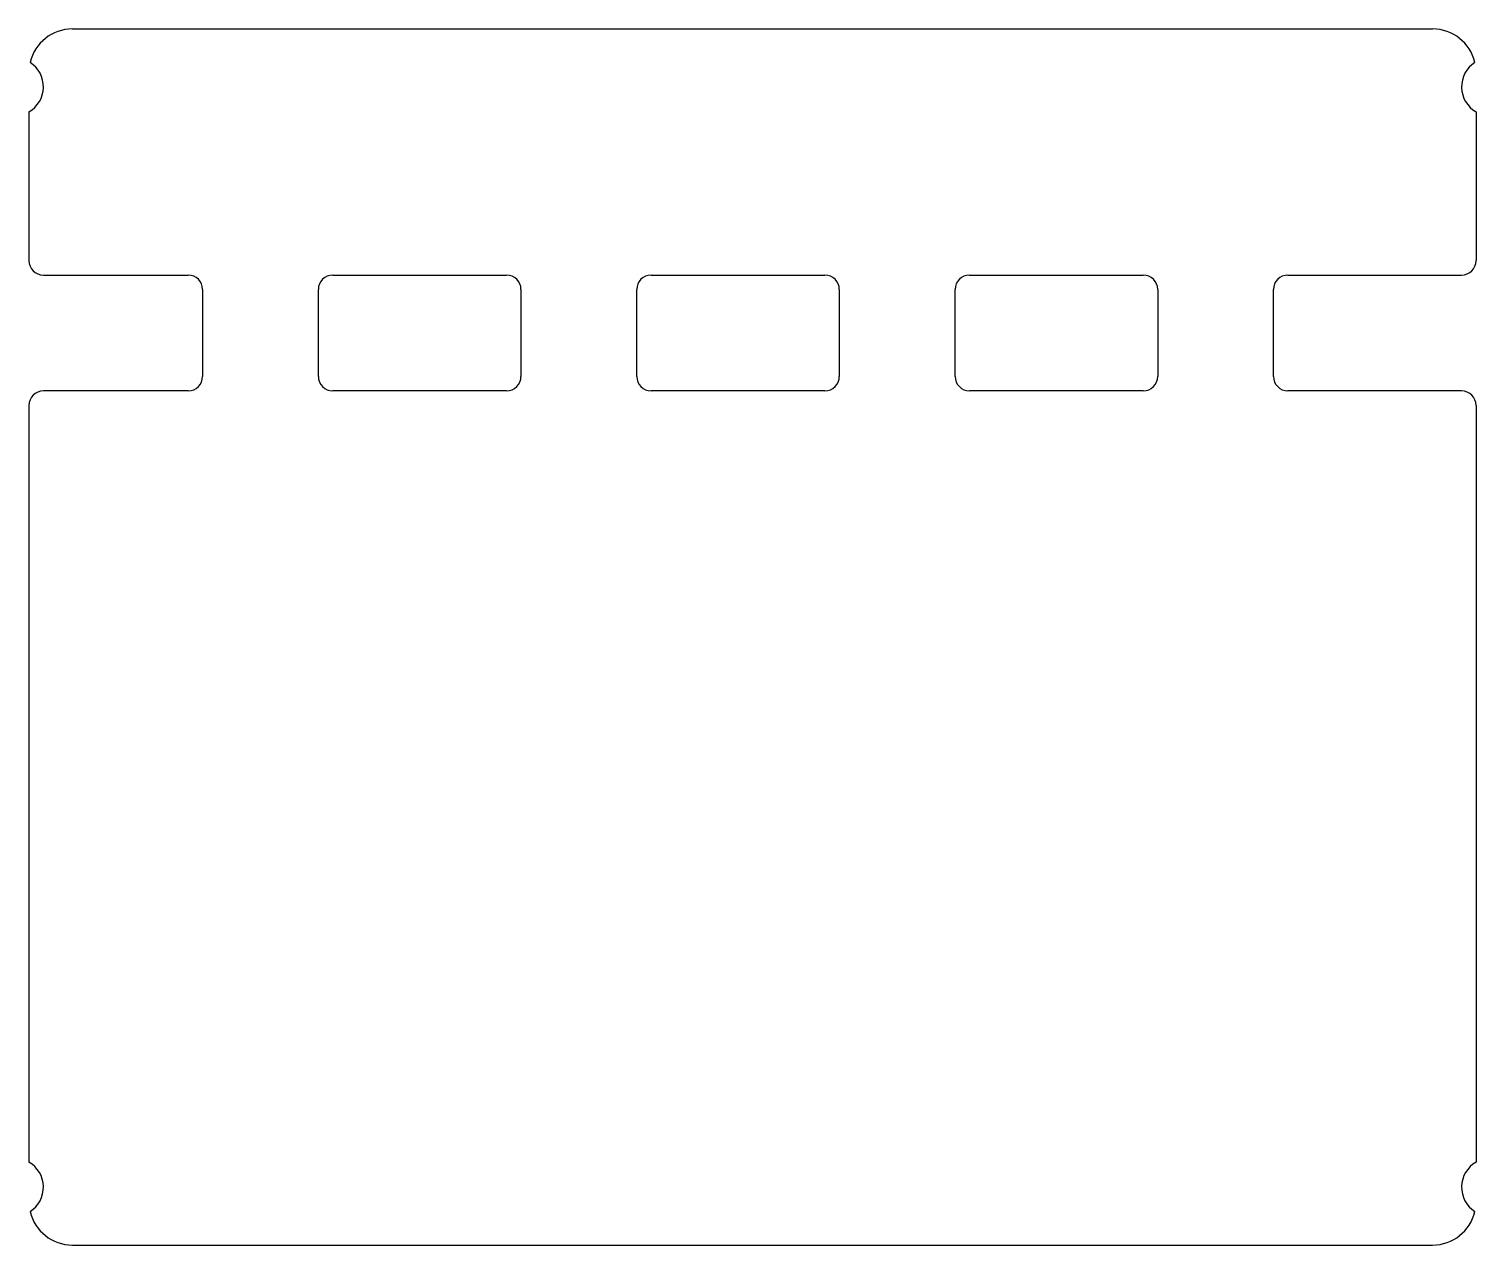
# Model space of a CAD drawing. Extents: x -50 to 50, y -42 to 42.
import ezdxf

# ---------------------------------------------------------------- set-up
doc = ezdxf.new("R2010")
doc.units = 0
doc.header["$MEASUREMENT"] = 0
doc.layers.add('MODELSKETCH_VISIBLE', color=7, linetype='CONTINUOUS')

msp = doc.modelspace()

# ---------------------------------------------------------------- linework, layer by layer
at = {"layer": 'MODELSKETCH_VISIBLE'}
for p, q in [((-47, 42), (47, 42)), ((-50, 36.27), (-50, 26)), ((50, 36.27), (50, 26)), ((-49, 25), (-39, 25)), ((-29, 25), (-17, 25)), ((-7, 25), (5, 25)), ((15, 25), (27, 25)), ((37, 25), (49, 25)), ((-38, 24), (-38, 18)), ((-30, 18), (-30, 24)), ((-16, 24), (-16, 18)), ((-8, 18), (-8, 24)), ((6, 24), (6, 18)), ((14, 18), (14, 24)), ((28, 24), (28, 18)), ((36, 18), (36, 24)), ((-39, 17), (-49, 17)), ((-17, 17), (-29, 17)), ((5, 17), (-7, 17)), ((27, 17), (15, 17)), ((49, 17), (37, 17)), ((50, 16), (50, -36.27)), ((-50, 16), (-50, -36.27)), ((-47, -42), (47, -42))]:
    msp.add_line(p, q, dxfattribs=at)
for centre, radius, start, end in [((47, 39), 3, 13.1787, 90), ((-47, 39), 3, 90, 166.8213), ((-51, 38), 2, 300, 57.3501), ((51, 38), 2, 122.6499, 240), ((49, 26), 1, 270, 0), ((-49, 26), 1, 180, 270), ((-39, 24), 1, 0, 90), ((-29, 24), 1, 90, 180), ((-17, 24), 1, 0, 90), ((-7, 24), 1, 90, 180), ((5, 24), 1, 0, 90), ((15, 24), 1, 90, 180), ((27, 24), 1, 0, 90), ((37, 24), 1, 90, 180), ((-39, 18), 1, 270, 0), ((-29, 18), 1, 180, 270), ((-17, 18), 1, 270, 0), ((-7, 18), 1, 180, 270), ((5, 18), 1, 270, 0), ((15, 18), 1, 180, 270), ((27, 18), 1, 270, 0), ((37, 18), 1, 180, 270), ((49, 16), 1, 0, 90), ((-49, 16), 1, 90, 180), ((-51, -38), 2, 302.6499, 60), ((51, -38), 2, 120, 237.3501), ((-47, -39), 3, 193.1787, 270), ((47, -39), 3, 270, 346.8213)]:
    msp.add_arc(centre, radius, start, end, dxfattribs=at)

doc.saveas('drawing.dxf')
